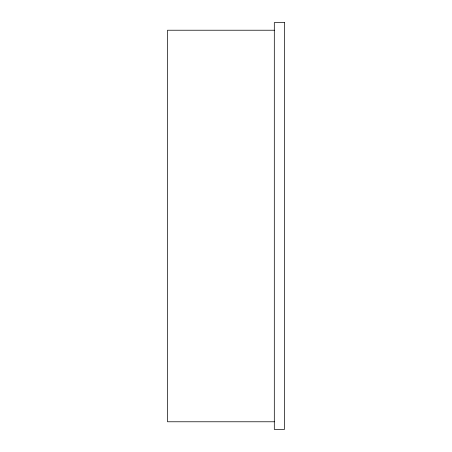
<?xml version="1.0" encoding="UTF-8"?>
<svg xmlns="http://www.w3.org/2000/svg" width="452" height="452" viewBox="0 0 452 452"><rect width="100%" height="100%" fill="white"/><g stroke="black" fill="none" stroke-linecap="round" stroke-linejoin="round"><path stroke-width="0.68" d="M274.307 30.227L167.522 30.227L167.522 421.772L274.307 421.772M284.477 22.6L274.307 22.6L274.307 429.4L284.477 429.4L284.477 22.6"/></g></svg>
